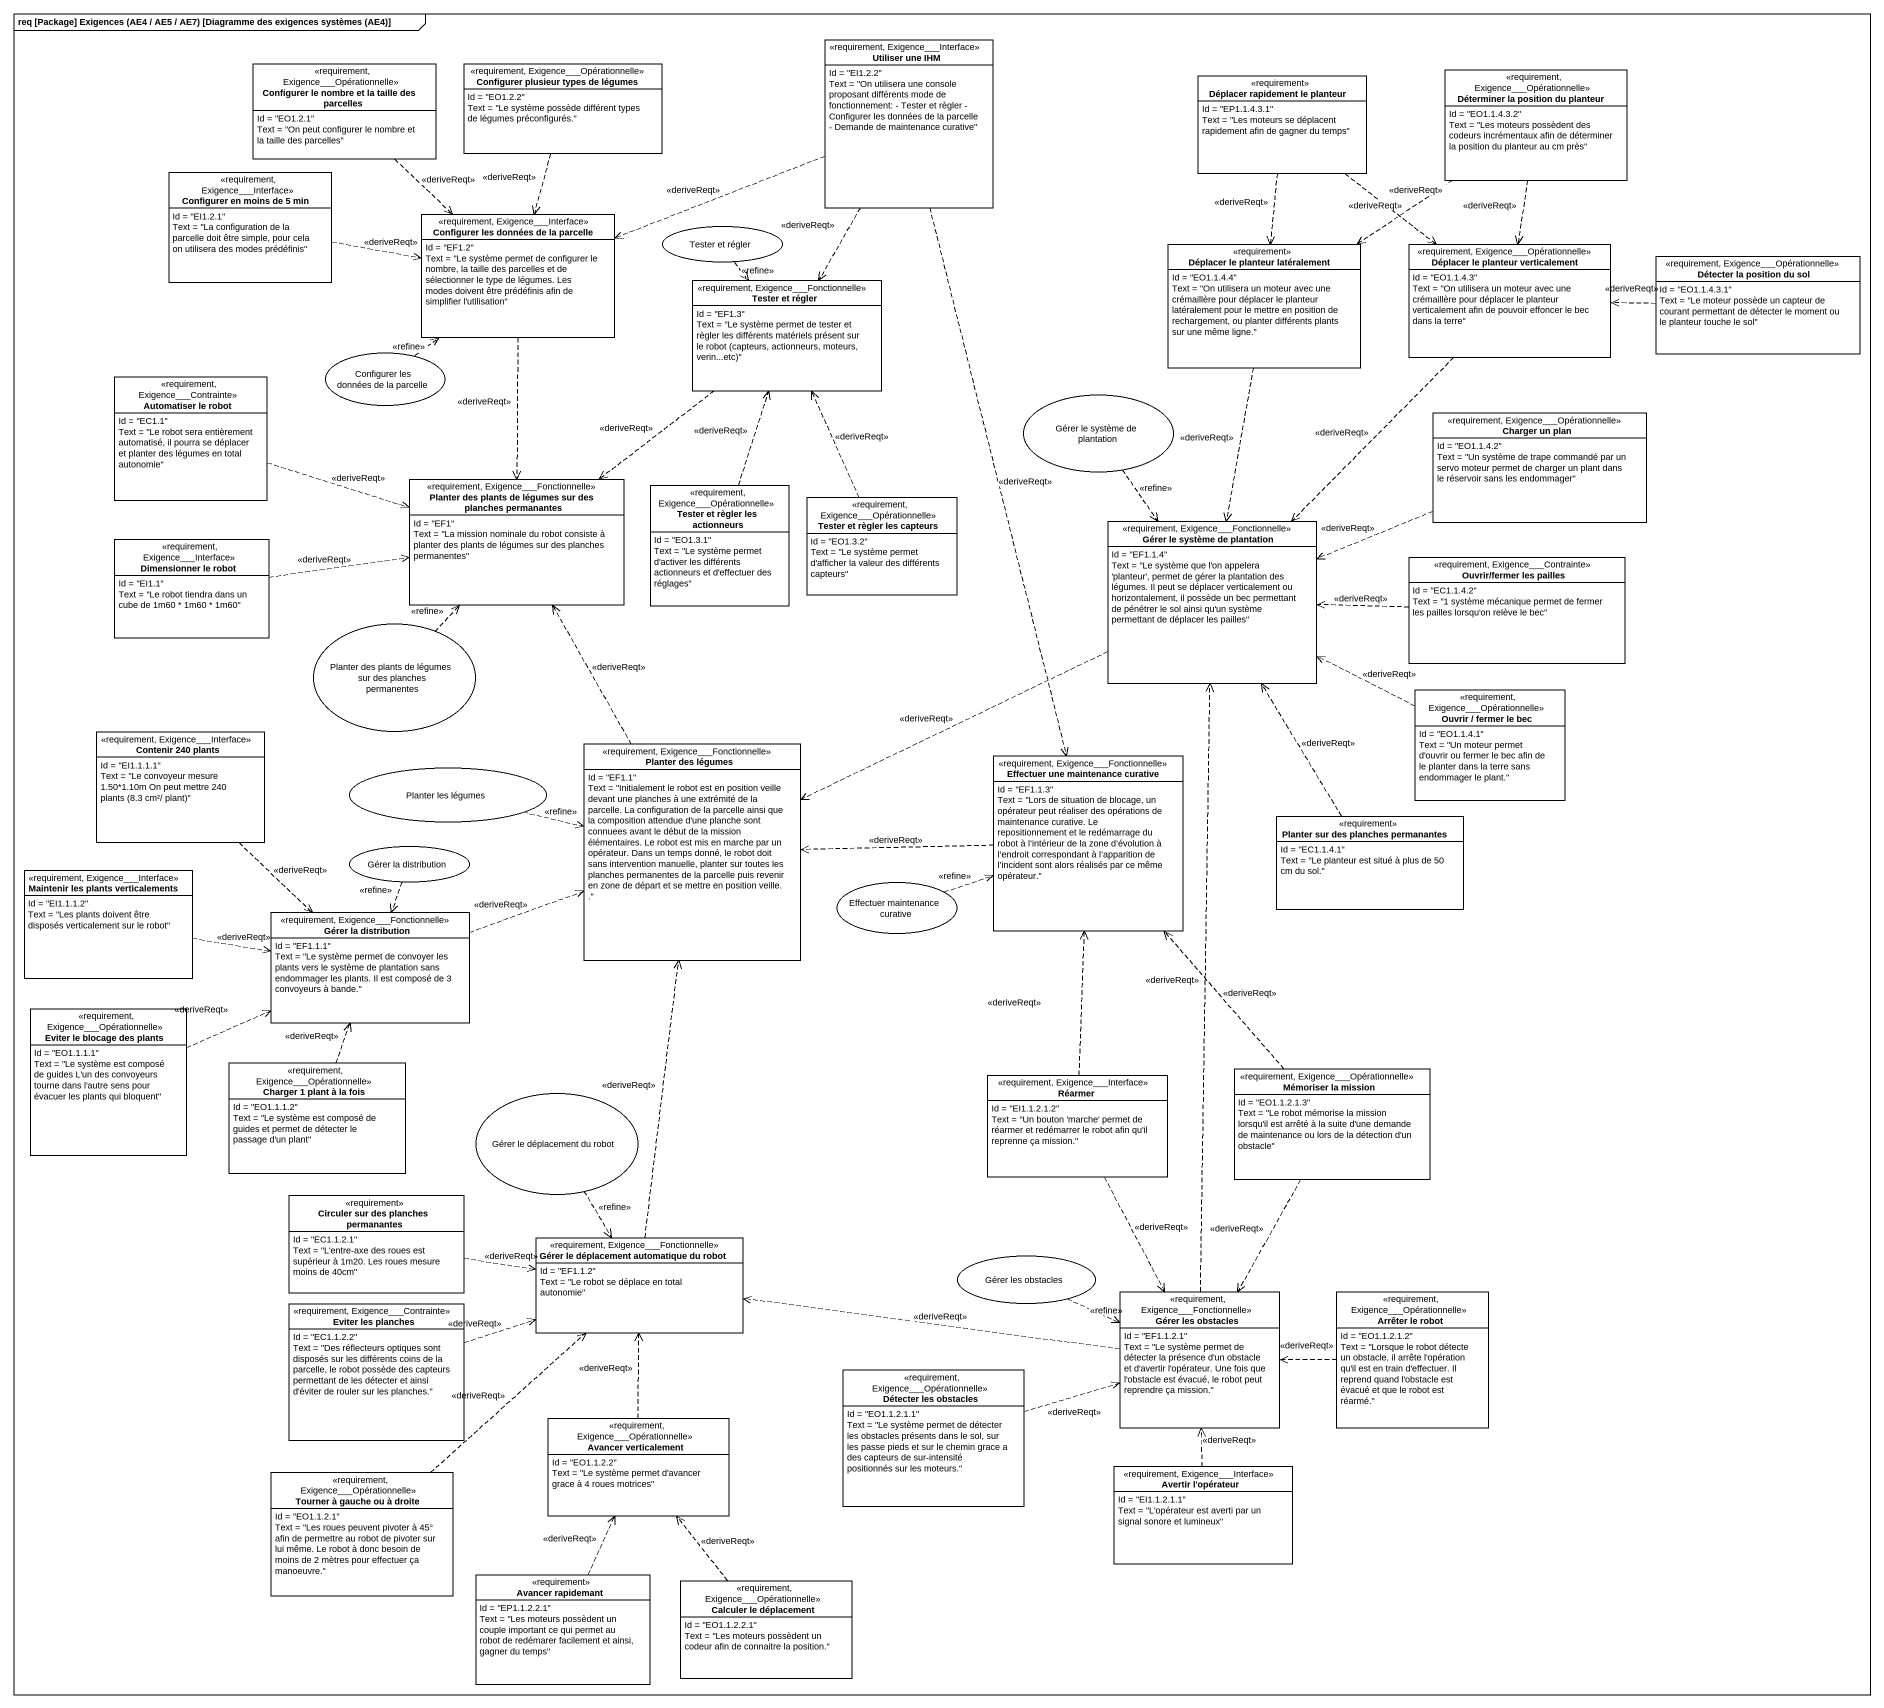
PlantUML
@startuml
mainframe req [Package] Exigences (AE4 / AE5 / AE7) [Diagramme des exigences systèmes (AE4)]
allowmixing
hide circle
hide empty members
class "Utiliser une IHM" as Utiliser_une_IHM <<requirement, Exigence___Interface>> {
  Id = "EI1.2.2"
  Text = "On utilisera une console proposant différents mode de fonctionnement: - Tester et règler - Configurer les données de la parcelle - Demande de maintenance curative"
}
class "Configurer le nombre et la taille des parcelles" as Configurer_le_nombre_et_la <<requirement, Exigence___Opérationnelle>> {
  Id = "EO1.2.1"
  Text = "On peut configurer le nombre et la taille des parcelles"
}
class "Configurer plusieur types de légumes" as Configurer_plusieur_types <<requirement, Exigence___Opérationnelle>> {
  Id = "EO1.2.2"
  Text = "Le système possède différent types de légumes préconfigurés."
}
class "Déplacer rapidement le planteur" as Déplacer_rapidement_le <<requirement>> {
  Id = "EP1.1.4.3.1"
  Text = "Les moteurs se déplacent rapidement afin de gagner du temps"
}
class "Déterminer la position du planteur" as Déterminer_la_position_du <<requirement, Exigence___Opérationnelle>> {
  Id = "EO1.1.4.3.2"
  Text = "Les moteurs possèdent des codeurs incrémentaux afin de déterminer la position du planteur au cm près"
}
class "Configurer en moins de 5 min" as Configurer_en_moins_de_5_min <<requirement, Exigence___Interface>> {
  Id = "EI1.2.1"
  Text = "La configuration de la parcelle doit être simple, pour cela on utilisera des modes prédéfinis"
}
class "Configurer les données de la parcelle" as Configurer_les_données_de <<requirement, Exigence___Interface>> {
  Id = "EF1.2"
  Text = "Le système permet de configurer le nombre, la taille des parcelles et de sélectionner le type de légumes. Les modes doivent être prédéfinis afin de simplifier l'utilisation"
}
usecase "Tester et régler" as Tester_et_régler
class "Déplacer le planteur latéralement" as Déplacer_le_planteur <<requirement>> {
  Id = "EO1.1.4.4"
  Text = "On utilisera un moteur avec une crémaillère pour déplacer le planteur latéralement pour le mettre en position de rechargement, ou planter différents plants sur une même ligne."
}
class "Déplacer le planteur verticalement" as Déplacer_le_planteur_2 <<requirement, Exigence___Opérationnelle>> {
  Id = "EO1.1.4.3"
  Text = "On utilisera un moteur avec une crémaillère pour déplacer le planteur verticalement afin de pouvoir effoncer le bec dans la terre"
}
class "Tester et régler" as Tester_et_régler_2 <<requirement, Exigence___Fonctionnelle>> {
  Id = "EF1.3"
  {field} Text = "Le système permet de tester et règler les différents matériels présent sur le robot (capteurs, actionneurs, moteurs, verin...etc)"
}
class "Détecter la position du sol" as Détecter_la_position_du_sol <<requirement, Exigence___Opérationnelle>> {
  Id = "EO1.1.4.3.1"
  Text = "Le moteur possède un capteur de courant permettant de détecter le moment ou le planteur touche le sol"
}
usecase "Configurer les données de la parcelle" as Configurer_les_données_de_2
class "Automatiser le robot" as Automatiser_le_robot <<requirement, Exigence___Contrainte>> {
  Id = "EC1.1"
  Text = "Le robot sera entièrement automatisé, il pourra se déplacer et planter des légumes en total autonomie"
}
usecase "Gérer le système de plantation" as Gérer_le_système_de
class "Charger un plan" as Charger_un_plan <<requirement, Exigence___Opérationnelle>> {
  Id = "EO1.1.4.2"
  Text = "Un système de trape commandé par un servo moteur permet de charger un plant dans le réservoir sans les endommager"
}
class "Planter des plants de légumes sur des planches permanantes" as Planter_des_plants_de <<requirement, Exigence___Fonctionnelle>> {
  Id = "EF1"
  Text = "La mission nominale du robot consiste à planter des plants de légumes sur des planches permanentes"
}
class "Tester et règler les actionneurs" as Tester_et_règler_les <<requirement, Exigence___Opérationnelle>> {
  Id = "EO1.3.1"
  Text = "Le système permet d'activer les différents actionneurs et d'effectuer des réglages"
}
class "Tester et règler les capteurs" as Tester_et_règler_les_2 <<requirement, Exigence___Opérationnelle>> {
  Id = "EO1.3.2"
  Text = "Le système permet d'afficher la valeur des différents capteurs"
}
class "Dimensionner le robot" as Dimensionner_le_robot <<requirement, Exigence___Interface>> {
  Id = "EI1.1"
  Text = "Le robot tiendra dans un cube de 1m60 * 1m60 * 1m60"
}
class "Gérer le système de plantation" as Gérer_le_système_de_2 <<requirement, Exigence___Fonctionnelle>> {
  Id = "EF1.1.4"
  Text = "Le système que l'on appelera 'planteur', permet de gérer la plantation des légumes. Il peut se déplacer verticalement ou horizontalement, il possède un bec permettant de pénétrer le sol ainsi qu'un système permettant de déplacer les pailles"
}
class "Ouvrir/fermer les pailles" as Ouvrir_fermer_les_pailles <<requirement, Exigence___Contrainte>> {
  Id = "EC1.1.4.2"
  Text = "1 système mécanique permet de fermer les pailles lorsqu'on relève le bec"
}
usecase "Planter des plants de légumes sur des planches permanentes" as Planter_des_plants_de_2
class "Ouvrir / fermer le bec" as Ouvrir_fermer_le_bec <<requirement, Exigence___Opérationnelle>> {
  Id = "EO1.1.4.1"
  Text = "Un moteur permet d'ouvrir ou fermer le bec afin de le planter dans la terre sans endommager le plant."
}
class "Contenir 240 plants" as Contenir_240_plants <<requirement, Exigence___Interface>> {
  Id = "EI1.1.1.1"
  {field} Text = "Le convoyeur mesure 1.50*1.10m On peut mettre 240 plants (8.3 cm²/ plant)"
}
class "Planter des légumes" as Planter_des_légumes <<requirement, Exigence___Fonctionnelle>> {
  Id = "EF1.1"
  Text = "Initialement le robot est en position veille devant une planches à une extrémité de la parcelle. La configuration de la parcelle ainsi que la composition attendue d'une planche sont connuees avant le début de la mission élémentaires. Le robot est mis en marche par un opérateur. Dans un temps donné, le robot doit sans intervention manuelle, planter sur toutes les planches permanentes de la parcelle puis revenir en zone de départ et se mettre en position veille. ."
}
usecase "Planter les légumes" as Planter_les_légumes
class "Effectuer une maintenance curative" as Effectuer_une_maintenance <<requirement, Exigence___Fonctionnelle>> {
  Id = "EF1.1.3"
  Text = "Lors de situation de blocage, un opérateur peut réaliser des opérations de maintenance curative. Le repositionnement et le redémarrage du robot à l’intérieur de la zone d’évolution à l’endroit correspondant à l’apparition de l’incident sont alors réalisés par ce même opérateur."
}
class "Planter sur des planches permanantes" as Planter_sur_des_planches <<requirement>> {
  Id = "EC1.1.4.1"
  Text = "Le planteur est situé à plus de 50 cm du sol."
}
usecase "Gérer la distribution" as Gérer_la_distribution
class "Maintenir les plants verticalements" as Maintenir_les_plants <<requirement, Exigence___Interface>> {
  Id = "EI1.1.1.2"
  Text = "Les plants doivent être disposés verticalement sur le robot"
}
usecase "Effectuer maintenance curative" as Effectuer_maintenance
class "Gérer la distribution" as Gérer_la_distribution_2 <<requirement, Exigence___Fonctionnelle>> {
  Id = "EF1.1.1"
  Text = "Le système permet de convoyer les plants vers le système de plantation sans endommager les plants. Il est composé de 3 convoyeurs à bande."
}
class "Eviter le blocage des plants" as Eviter_le_blocage_des_plants <<requirement, Exigence___Opérationnelle>> {
  Id = "EO1.1.1.1"
  Text = "Le système est composé de guides L'un des convoyeurs tourne dans l'autre sens pour évacuer les plants qui bloquent"
}
class "Charger 1 plant à la fois" as Charger_1_plant_à_la_fois <<requirement, Exigence___Opérationnelle>> {
  Id = "EO1.1.1.2"
  Text = "Le système est composé de guides et permet de détecter le passage d'un plant"
}
usecase "Gérer le déplacement du robot" as Gérer_le_déplacement_du
class Réarmer <<requirement, Exigence___Interface>> {
  Id = "EI1.1.2.1.2"
  Text = "Un bouton 'marche' permet de réarmer et redémarrer le robot afin qu'il reprenne ça mission."
}
class "Mémoriser la mission" as Mémoriser_la_mission <<requirement, Exigence___Opérationnelle>> {
  Id = "EO1.1.2.1.3"
  Text = "Le robot mémorise la mission lorsqu'il est arrêté à la suite d'une demande de maintenance ou lors de la détection d'un obstacle"
}
class "Circuler sur des planches permanantes" as Circuler_sur_des_planches <<requirement>> {
  Id = "EC1.1.2.1"
  Text = "L'entre-axe des roues est supérieur à 1m20. Les roues mesure moins de 40cm"
}
class "Gérer le déplacement automatique du robot" as Gérer_le_déplacement <<requirement, Exigence___Fonctionnelle>> {
  Id = "EF1.1.2"
  Text = "Le robot se déplace en total autonomie"
}
usecase "Gérer les obstacles" as Gérer_les_obstacles
class "Eviter les planches" as Eviter_les_planches <<requirement, Exigence___Contrainte>> {
  Id = "EC1.1.2.2"
  Text = "Des réflecteurs optiques sont disposés sur les différents coins de la parcelle, le robot possède des capteurs permettant de les détecter et ainsi d'éviter de rouler sur les planches."
}
class "Gérer les obstacles" as Gérer_les_obstacles_2 <<requirement, Exigence___Fonctionnelle>> {
  Id = "EF1.1.2.1"
  Text = "Le système permet de détecter la présence d'un obstacle et d'avertir l'opérateur. Une fois que l'obstacle est évacué, le robot peut reprendre ça mission."
}
class "Arrêter le robot" as Arrêter_le_robot <<requirement, Exigence___Opérationnelle>> {
  Id = "EO1.1.2.1.2"
  Text = "Lorsque le robot détecte un obstacle, il arrête l'opération qu'il est en train d'effectuer. Il reprend quand l'obstacle est évacué et que le robot est réarmé."
}
class "Détecter les obstacles" as Détecter_les_obstacles <<requirement, Exigence___Opérationnelle>> {
  Id = "EO1.1.2.1.1"
  Text = "Le système permet de détecter les obstacles présents dans le sol, sur les passe pieds et sur le chemin grace a des capteurs de sur-intensité positionnés sur les moteurs."
}
class "Avancer verticalement" as Avancer_verticalement <<requirement, Exigence___Opérationnelle>> {
  Id = "EO1.1.2.2"
  Text = "Le système permet d'avancer grace à 4 roues motrices"
}
class "Tourner à gauche ou à droite" as Tourner_à_gauche_ou_à_droite <<requirement, Exigence___Opérationnelle>> {
  Id = "EO1.1.2.1"
  Text = "Les roues peuvent pivoter à 45° afin de permettre au robot de pivoter sur lui même. Le robot à donc besoin de moins de 2 mètres pour effectuer ça manoeuvre."
}
class "Avertir l'opérateur" as Avertir_l_opérateur <<requirement, Exigence___Interface>> {
  Id = "EI1.1.2.1.1"
  Text = "L'opérateur est averti par un signal sonore et lumineux"
}
class "Avancer rapidemant" as Avancer_rapidemant <<requirement>> {
  Id = "EP1.1.2.2.1"
  Text = "Les moteurs possèdent un couple important ce qui permet au robot de redémarer facilement et ainsi, gagner du temps"
}
class "Calculer le déplacement" as Calculer_le_déplacement <<requirement, Exigence___Opérationnelle>> {
  Id = "EO1.1.2.2.1"
  Text = "Les moteurs possèdent un codeur afin de connaitre la position."
}
Utiliser_une_IHM .left.> Configurer_les_données_de : <<deriveReqt>>
Utiliser_une_IHM ..> Tester_et_régler_2 : <<deriveReqt>>
Utiliser_une_IHM ..> Effectuer_une_maintenance : <<deriveReqt>>
Configurer_le_nombre_et_la ..> Configurer_les_données_de : <<deriveReqt>>
Configurer_plusieur_types ..> Configurer_les_données_de : <<deriveReqt>>
Déplacer_rapidement_le ..> Déplacer_le_planteur : <<deriveReqt>>
Déplacer_rapidement_le ..> Déplacer_le_planteur_2 : <<deriveReqt>>
Déterminer_la_position_du ..> Déplacer_le_planteur : <<deriveReqt>>
Déterminer_la_position_du ..> Déplacer_le_planteur_2 : <<deriveReqt>>
Configurer_en_moins_de_5_min .right.> Configurer_les_données_de : <<deriveReqt>>
Configurer_les_données_de ..> Planter_des_plants_de : <<deriveReqt>>
Tester_et_régler ..> Tester_et_régler_2 : <<refine>>
Déplacer_le_planteur ..> Gérer_le_système_de_2 : <<deriveReqt>>
Déplacer_le_planteur_2 ..> Gérer_le_système_de_2 : <<deriveReqt>>
Tester_et_régler_2 ..> Planter_des_plants_de : <<deriveReqt>>
Détecter_la_position_du_sol .left.> Déplacer_le_planteur_2 : <<deriveReqt>>
Configurer_les_données_de_2 .up.> Configurer_les_données_de : <<refine>>
Automatiser_le_robot .right.> Planter_des_plants_de : <<deriveReqt>>
Gérer_le_système_de ..> Gérer_le_système_de_2 : <<refine>>
Charger_un_plan .left.> Gérer_le_système_de_2 : <<deriveReqt>>
Tester_et_règler_les .up.> Tester_et_régler_2 : <<deriveReqt>>
Tester_et_règler_les_2 .up.> Tester_et_régler_2 : <<deriveReqt>>
Dimensionner_le_robot .right.> Planter_des_plants_de : <<deriveReqt>>
Gérer_le_système_de_2 .left.> Planter_des_légumes : <<deriveReqt>>
Ouvrir_fermer_les_pailles .left.> Gérer_le_système_de_2 : <<deriveReqt>>
Planter_des_plants_de_2 .up.> Planter_des_plants_de : <<refine>>
Ouvrir_fermer_le_bec .left.> Gérer_le_système_de_2 : <<deriveReqt>>
Contenir_240_plants ..> Gérer_la_distribution_2 : <<deriveReqt>>
Planter_des_légumes .up.> Planter_des_plants_de : <<deriveReqt>>
Planter_les_légumes .right.> Planter_des_légumes : <<refine>>
Effectuer_une_maintenance .left.> Planter_des_légumes : <<deriveReqt>>
Planter_sur_des_planches .up.> Gérer_le_système_de_2 : <<deriveReqt>>
Gérer_la_distribution ..> Gérer_la_distribution_2 : <<refine>>
Maintenir_les_plants .right.> Gérer_la_distribution_2 : <<deriveReqt>>
Effectuer_maintenance .right.> Effectuer_une_maintenance : <<refine>>
Gérer_la_distribution_2 .right.> Planter_des_légumes : <<deriveReqt>>
Eviter_le_blocage_des_plants .right.> Gérer_la_distribution_2 : <<deriveReqt>>
Charger_1_plant_à_la_fois .up.> Gérer_la_distribution_2 : <<deriveReqt>>
Gérer_le_déplacement_du ..> Gérer_le_déplacement : <<refine>>
Réarmer .up.> Effectuer_une_maintenance : <<deriveReqt>>
Réarmer ..> Gérer_les_obstacles_2 : <<deriveReqt>>
Mémoriser_la_mission .up.> Effectuer_une_maintenance : <<deriveReqt>>
Mémoriser_la_mission ..> Gérer_les_obstacles_2 : <<deriveReqt>>
Circuler_sur_des_planches .right.> Gérer_le_déplacement : <<deriveReqt>>
Gérer_le_déplacement .up.> Planter_des_légumes : <<deriveReqt>>
Gérer_les_obstacles .right.> Gérer_les_obstacles_2 : <<refine>>
Eviter_les_planches .right.> Gérer_le_déplacement : <<deriveReqt>>
Gérer_les_obstacles_2 .up.> Gérer_le_système_de_2 : <<deriveReqt>>
Gérer_les_obstacles_2 .left.> Gérer_le_déplacement : <<deriveReqt>>
Arrêter_le_robot .left.> Gérer_les_obstacles_2 : <<deriveReqt>>
Détecter_les_obstacles .right.> Gérer_les_obstacles_2 : <<deriveReqt>>
Avancer_verticalement .up.> Gérer_le_déplacement : <<deriveReqt>>
Tourner_à_gauche_ou_à_droite .up.> Gérer_le_déplacement : <<deriveReqt>>
Avertir_l_opérateur .up.> Gérer_les_obstacles_2 : <<deriveReqt>>
Avancer_rapidemant .up.> Avancer_verticalement : <<deriveReqt>>
Calculer_le_déplacement .up.> Avancer_verticalement : <<deriveReqt>>
@enduml
